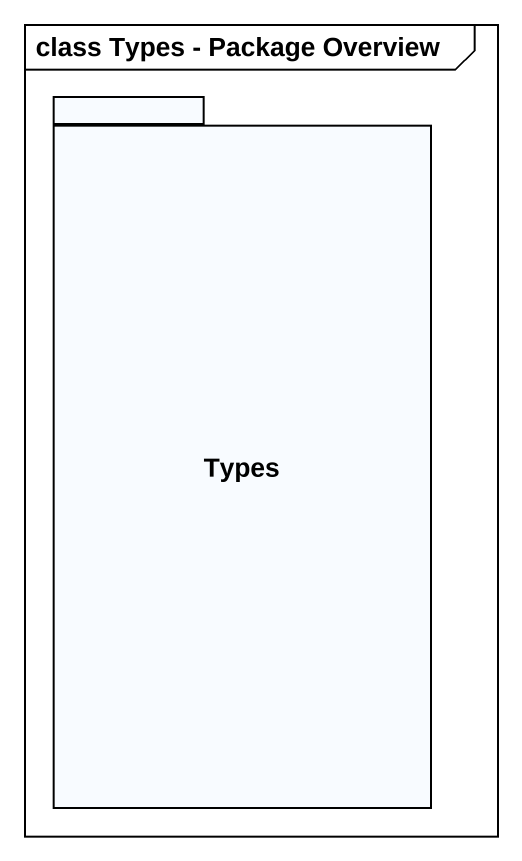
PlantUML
@startuml
mainframe class Types - Package Overview
package Types {
}
@enduml
